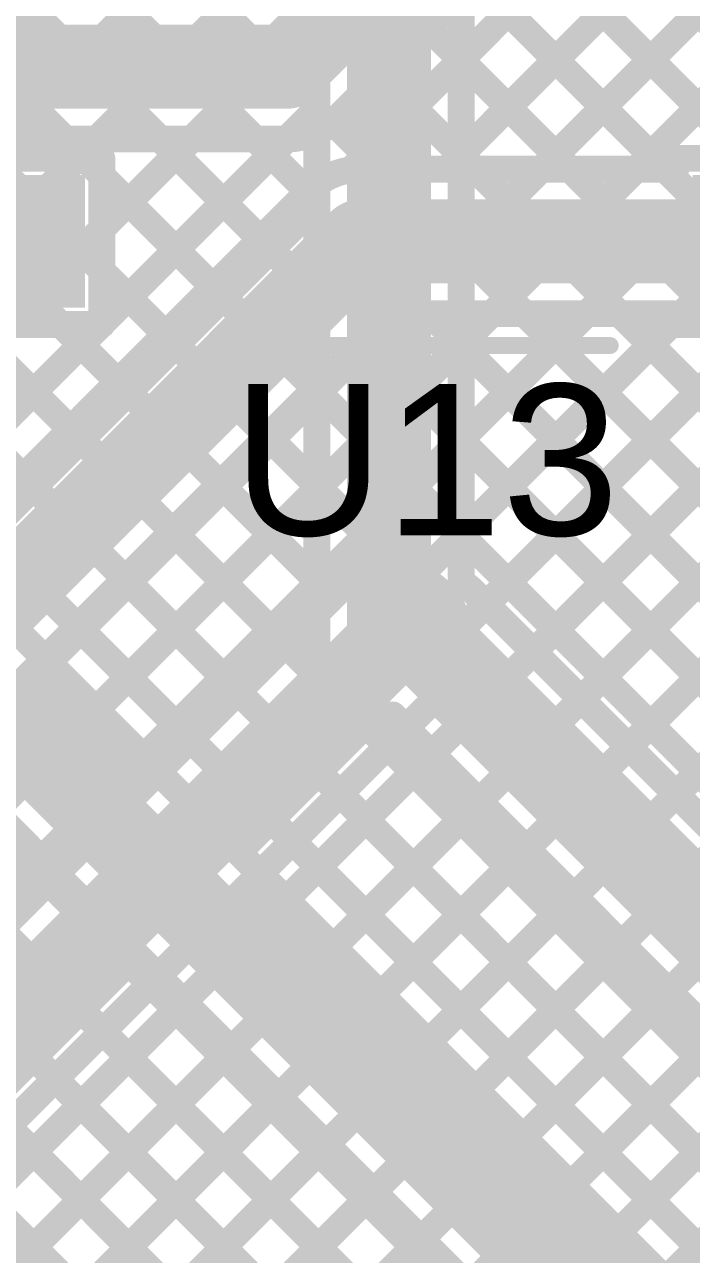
# Model space of a CAD drawing. Header units: millimetres. Extents: x -0.08 to 7.12, y -0.08 to 3.98.
# Drawn here: x 6.0469 to 6.2456, y 1.6564 to 2.0226 of the extents above; entities that cross this region are included whole.
import ezdxf

# ---------------------------------------------------------------- set-up
doc = ezdxf.new("R2010")
doc.units = ezdxf.units.MM
doc.header["$MEASUREMENT"] = 0
for name, color, linetype in [('BottomLayer', 5, 'Continuous'), ('TopLayer', 1, 'Continuous'), ('TopOverlay', 2, 'Continuous'), ('TopPaste', 8, 'Continuous'), ('TopSolder', 216, 'Continuous'), ('ViaHoleLayer', 16, 'Continuous')]:
    doc.layers.add(name, color=color, linetype=linetype)
doc.styles.add('Arial', font='', dxfattribs={"height": 0.2})
doc.styles.get('Arial').set_extended_font_data('Arial')

# ---------------------------------------------------------------- blocks, each defined once
blk = doc.blocks.new('SOP_4_2_54_27')
at = {"layer": 'TopLayer'}
for points in [[(-0.1515748, 0.06574805), (-0.0944882, 0.06574805), (-0.0944882, 0.03425195), (-0.1515748, 0.03425195)], [(0.0944882, 0.06574805), (0.1515748, 0.06574805), (0.1515748, 0.03425195), (0.0944882, 0.03425195)], [(-0.1515748, -0.03425195), (-0.0944882, -0.03425195), (-0.0944882, -0.06574805), (-0.1515748, -0.06574805)], [(0.0944882, -0.03425195), (0.1515748, -0.03425195), (0.1515748, -0.06574805), (0.0944882, -0.06574805)]]:
    blk.add_hatch(color=1, dxfattribs=at).paths.add_polyline_path(points)
at = {"layer": 'TopPaste'}
for points in [[(-0.1515748, 0.06574805), (-0.0944882, 0.06574805), (-0.0944882, 0.03425195), (-0.1515748, 0.03425195)], [(0.0944882, 0.06574805), (0.1515748, 0.06574805), (0.1515748, 0.03425195), (0.0944882, 0.03425195)], [(-0.1515748, -0.03425195), (-0.0944882, -0.03425195), (-0.0944882, -0.06574805), (-0.1515748, -0.06574805)], [(0.0944882, -0.03425195), (0.1515748, -0.03425195), (0.1515748, -0.06574805), (0.0944882, -0.06574805)]]:
    blk.add_hatch(color=8, dxfattribs=at).paths.add_polyline_path(points)
at = {"layer": 'TopSolder'}
for points in [[(-0.1555748, 0.06974805), (-0.0904882, 0.06974805), (-0.0904882, 0.03025195), (-0.1555748, 0.03025195)], [(0.0904882, 0.06974805), (0.1555748, 0.06974805), (0.1555748, 0.03025195), (0.0904882, 0.03025195)], [(-0.1555748, -0.03025195), (-0.0904882, -0.03025195), (-0.0904882, -0.06974805), (-0.1555748, -0.06974805)], [(0.0904882, -0.03025195), (0.1555748, -0.03025195), (0.1555748, -0.06974805), (0.0904882, -0.06974805)]]:
    blk.add_hatch(color=216, dxfattribs=at).paths.add_polyline_path(points)
at = {"layer": 'TopOverlay', "const_width": 0.005}
for points in [[(-0.052, 0.081), (0.066, 0.081)], [(-0.163, 0.048), (-0.163, 0.058)], [(-0.163, 0.058), (-0.158, 0.053)], [(-0.163, 0.048), (-0.158, 0.053)], [(-0.052, -0.081), (0.066, -0.081)]]:
    blk.add_lwpolyline(points, dxfattribs=at)
at = {"layer": 'TopOverlay', "const_width": 0.0025}
for points in [[(-0.05325, 0.081, 1), (-0.05075, 0.081, 1)], [(0.06475, 0.081, 1), (0.06725, 0.081, 1)], [(-0.16425, 0.058, 1), (-0.16175, 0.058, 1)], [(-0.16425, 0.058, 1), (-0.16175, 0.058, 1)], [(-0.15925, 0.053, 1), (-0.15675, 0.053, 1)], [(-0.15925, 0.053, 1), (-0.15675, 0.053, 1)], [(-0.16425, 0.048, 1), (-0.16175, 0.048, 1)], [(-0.16425, 0.048, 1), (-0.16175, 0.048, 1)], [(-0.05325, -0.081, 1), (-0.05075, -0.081, 1)], [(0.06475, -0.081, 1), (0.06725, -0.081, 1)]]:
    blk.add_lwpolyline(points, format="xyb", close=True, dxfattribs=at)

msp = doc.modelspace()

# ---------------------------------------------------------------- hatches: boundary and pattern name
at = {"layer": 'BottomLayer'}
h = msp.add_hatch(color=5, dxfattribs=at)
edge = h.paths.add_edge_path()
edge.add_arc((6.1555084, 1.8385084), 0.011811, 0, 360)
at = {"layer": 'TopLayer'}
h = msp.add_hatch(color=1, dxfattribs=at)
edge = h.paths.add_edge_path()
edge.add_arc((6.1555084, 1.8385084), 0.011811, 0, 360)
at = {"layer": 'ViaHoleLayer'}
h = msp.add_hatch(color=16, dxfattribs=at)
edge = h.paths.add_edge_path()
edge.add_arc((6.1555084, 1.8385084), 0.0059055, 0, 360)

# ---------------------------------------------------------------- linework, layer by layer
at = {"layer": 'BottomLayer'}
for points, const_width in [([(6.1770084, 1.9273368), (6.807, 2.5573284)], 0.008), ([(6.1770084, 1.8990525), (6.807, 2.5290441)], 0.008), ([(6.1770084, 1.8707682), (6.807, 2.5007598)], 0.008), ([(6.184465, 1.8499405), (6.807, 2.4724755)], 0.008), ([(6.1986072, 1.8357984), (6.807, 2.4441912)], 0.008), ([(6.2127493, 1.8216562), (6.807, 2.4159069)], 0.008), ([(6.2268915, 1.8075141), (6.807, 2.3876226)], 0.008), ([(6.2410336, 1.7933719), (6.807, 2.3593383)], 0.008), ([(6.1770084, 1.9839054), (6.4841108, 2.2910078)], 0.008), ([(6.1770084, 1.9556211), (6.5123951, 2.2910078)], 0.008), ([(6.1770084, 2.0121897), (6.4558265, 2.2910078)], 0.008), ([(5.5536635, 2.211), (6.3296635, 1.435)], 0.008), ([(5.5819478, 2.211), (6.3579478, 1.435)], 0.008), ([(5.695085, 2.211), (6.4180441, 1.4880409)], 0.008), ([(5.7233693, 2.211), (6.4314942, 1.5028751)], 0.008), ([(5.7516536, 2.211), (6.4518775, 1.5107761)], 0.008), ([(5.7799379, 2.211), (6.1340084, 1.8569295)], 0.008), ([(5.8082222, 2.211), (6.1340084, 1.8852138)], 0.008), ([(5.8365065, 2.211), (6.1340084, 1.9134981)], 0.008), ([(5.8647908, 2.211), (6.1340084, 1.9417824)], 0.008), ([(5.8930751, 2.211), (6.1340084, 1.9700667)], 0.008), ([(5.9213594, 2.211), (6.1340084, 1.998351)], 0.008), ([(6.1555084, 1.8385084), (6.1555084, 2.184811)], 0.025), ([(5.5537699, 2.1826093), (6.3013792, 1.435)], 0.008), ([(6.1340084, 1.8385084), (6.1340084, 2.184811)], 0.008), ([(6.1770084, 1.8566636), (6.1770084, 2.184811)], 0.008), ([(5.5537699, 2.154325), (6.2730949, 1.435)], 0.008), ([(5.9580548, 1.9346576), (6.1340084, 2.1106112)], 0.008), ([(6.1770084, 2.0967655), (6.807, 1.4667739)], 0.008), ([(5.9691989, 1.9175174), (6.1340084, 2.0823269)], 0.008), ([(6.1770084, 2.0684812), (6.807, 1.4384896)], 0.008), ([(5.9833411, 1.9033753), (6.1340084, 2.0540426)], 0.008), ([(6.1770084, 2.0402039), (6.7822123, 1.435)], 0.008), ([(5.9974832, 1.8892331), (6.1340084, 2.0257583)], 0.008), ([(6.1770084, 2.0119196), (6.753928, 1.435)], 0.008), ([(6.0116254, 1.875091), (6.1340084, 1.997474)], 0.008), ([(6.1770084, 1.9836353), (6.7256437, 1.435)], 0.008), ([(6.0257675, 1.8609488), (6.1340084, 1.9691897)], 0.008), ([(6.1770084, 1.955351), (6.6973594, 1.435)], 0.008), ([(6.0399097, 1.8468067), (6.1340084, 1.9409054)], 0.008), ([(5.9384998, 1.917811), (6.3906634, 1.4656474)], 0.025), ([(6.1770084, 1.9270667), (6.6690751, 1.435)], 0.008), ([(5.9638011, 1.9229153), (6.399569, 1.4871474)], 0.008), ([(6.0540518, 1.8326645), (6.1340084, 1.9126211)], 0.008), ([(6.1770084, 1.8987824), (6.6407908, 1.435)], 0.008), ([(5.9260077, 1.8952244), (6.3862321, 1.435)], 0.008), ([(5.9333955, 1.8925097), (6.3754606, 1.4504446)], 0.008), ([(6.068194, 1.8185224), (6.1340084, 1.8843368)], 0.008), ([(6.1770084, 1.8704981), (6.6125065, 1.435)], 0.008), ([(6.0823361, 1.8043802), (6.1340084, 1.8560525)], 0.008), ([(6.1806945, 1.8537111), (6.5994056, 1.435)], 0.008), ([(6.1555084, 1.8385084), (6.1555085, 1.8385083)], 0.025), ([(6.1555085, 1.8385083), (6.1654917, 1.8385083)], 0.025), ([(6.1654917, 1.8385083), (6.6486801, 1.3553199)], 0.025), ([(6.0964783, 1.7902381), (6.1359094, 1.8296692)], 0.008), ([(6.1106204, 1.7760959), (6.1518469, 1.8173224)], 0.008), ([(6.1565861, 1.8170083), (6.4627364, 1.510858)], 0.008), ([(6.1247626, 1.7619538), (6.1682016, 1.8053928)], 0.008), ([(6.1389047, 1.7478116), (6.1823437, 1.7912506)], 0.008), ([(6.1530469, 1.7336695), (6.1964859, 1.7771085)], 0.008), ([(5.8311807, 1.5532248), (6.0519305, 1.7739746)], 0.008), ([(6.167189, 1.7195273), (6.210628, 1.7629663)], 0.008), ([(5.8453229, 1.5390827), (6.0660727, 1.7598325)], 0.008), ([(6.1813312, 1.7053852), (6.2247702, 1.7488242)], 0.008), ([(5.859465, 1.5249405), (6.0802148, 1.7456903)], 0.008), ([(6.1954733, 1.691243), (6.2389123, 1.734682)], 0.008), ([(5.8736072, 1.5107984), (6.094357, 1.7315482)], 0.008), ([(5.8877493, 1.4966562), (6.1084991, 1.717406)], 0.008), ([(6.2096155, 1.6771009), (6.2530545, 1.7205399)], 0.008), ([(6.2237576, 1.6629587), (6.2671966, 1.7063977)], 0.008), ([(5.9018915, 1.4825141), (6.1226413, 1.7032639)], 0.008), ([(6.2378998, 1.6488166), (6.2813388, 1.6922556)], 0.008), ([(5.9160336, 1.4683719), (6.1367834, 1.6891217)], 0.008), ([(5.9301758, 1.4542298), (6.1509256, 1.6749796)], 0.008), ([(5.9443179, 1.4400876), (6.1650677, 1.6608374)], 0.008)]:
    msp.add_lwpolyline(points, dxfattribs=dict(at, const_width=const_width))
for points, const_width in [([(6.1320084, 2.0257583, 1), (6.1360084, 2.0257583, 1)], 0.004), ([(6.1750084, 2.0121897, 1), (6.1790084, 2.0121897, 1)], 0.004), ([(6.1750084, 2.0119196, 1), (6.1790084, 2.0119196, 1)], 0.004), ([(6.1320084, 1.998351, 1), (6.1360084, 1.998351, 1)], 0.004), ([(6.1320084, 1.997474, 1), (6.1360084, 1.997474, 1)], 0.004), ([(6.1750084, 1.9839054, 1), (6.1790084, 1.9839054, 1)], 0.004), ([(6.1750084, 1.9836353, 1), (6.1790084, 1.9836353, 1)], 0.004), ([(6.1320084, 1.9700667, 1), (6.1360084, 1.9700667, 1)], 0.004), ([(6.1320084, 1.9691897, 1), (6.1360084, 1.9691897, 1)], 0.004), ([(6.1750084, 1.9556211, 1), (6.1790084, 1.9556211, 1)], 0.004), ([(6.1750084, 1.955351, 1), (6.1790084, 1.955351, 1)], 0.004), ([(6.1320084, 1.9417824, 1), (6.1360084, 1.9417824, 1)], 0.004), ([(6.1320084, 1.9409054, 1), (6.1360084, 1.9409054, 1)], 0.004), ([(6.1750084, 1.9273368, 1), (6.1790084, 1.9273368, 1)], 0.004), ([(6.1750084, 1.9270667, 1), (6.1790084, 1.9270667, 1)], 0.004), ([(6.1320084, 1.9134981, 1), (6.1360084, 1.9134981, 1)], 0.004), ([(6.1320084, 1.9126211, 1), (6.1360084, 1.9126211, 1)], 0.004), ([(6.1750084, 1.8990525, 1), (6.1790084, 1.8990525, 1)], 0.004), ([(6.1750084, 1.8987824, 1), (6.1790084, 1.8987824, 1)], 0.004), ([(6.1320084, 1.8852138, 1), (6.1360084, 1.8852138, 1)], 0.004), ([(6.1320084, 1.8843368, 1), (6.1360084, 1.8843368, 1)], 0.004), ([(6.1750084, 1.8707682, 1), (6.1790084, 1.8707682, 1)], 0.004), ([(6.1750084, 1.8704981, 1), (6.1790084, 1.8704981, 1)], 0.004), ([(6.1320084, 1.8569295, 1), (6.1360084, 1.8569295, 1)], 0.004), ([(6.1750084, 1.8566636, 1), (6.1790084, 1.8566636, 1)], 0.004), ([(6.1750084, 1.8566636, 1), (6.1790084, 1.8566636, 1)], 0.004), ([(6.1750084, 1.8566636, 1), (6.1790084, 1.8566636, 1)], 0.004), ([(6.1320084, 1.8560525, 1), (6.1360084, 1.8560525, 1)], 0.004), ([(6.1786945, 1.8537111, 1), (6.1826945, 1.8537111, 1)], 0.004), ([(6.1786945, 1.8537111, 1), (6.1826945, 1.8537111, 1)], 0.004), ([(6.1786945, 1.8537111, 1), (6.1826945, 1.8537111, 1)], 0.004), ([(6.182465, 1.8499405, 1), (6.186465, 1.8499405, 1)], 0.004), ([(6.1492584, 1.8385084, 1), (6.1617584, 1.8385084, 1)], 0.0125), ([(6.1492584, 1.8385084, 1), (6.1617584, 1.8385084, 1)], 0.0125), ([(6.1492585, 1.8385083, 1), (6.1617585, 1.8385083, 1)], 0.0125), ([(6.1492585, 1.8385083, 1), (6.1617585, 1.8385083, 1)], 0.0125), ([(6.1592417, 1.8385083, 1), (6.1717417, 1.8385083, 1)], 0.0125), ([(6.1592417, 1.8385083, 1), (6.1717417, 1.8385083, 1)], 0.0125), ([(6.1320084, 1.8385084, 1), (6.1360084, 1.8385084, 1)], 0.004), ([(6.1320084, 1.8385084, 1), (6.1360084, 1.8385084, 1)], 0.004), ([(6.1320084, 1.8385084, 1), (6.1360084, 1.8385084, 1)], 0.004), ([(6.1320085, 1.8385084, 1), (6.1360085, 1.8385084, 1)], 0.004), ([(6.1966072, 1.8357984, 1), (6.2006072, 1.8357984, 1)], 0.004), ([(6.0520518, 1.8326645, 1), (6.0560518, 1.8326645, 1)], 0.004), ([(6.1339094, 1.8296692, 1), (6.1379094, 1.8296692, 1)], 0.004), ([(6.1383056, 1.8233056, 1), (6.1423056, 1.8233056, 1)], 0.004), ([(6.1383056, 1.8233056, 1), (6.1423056, 1.8233056, 1)], 0.004), ([(6.1383056, 1.8233056, 1), (6.1423056, 1.8233056, 1)], 0.004), ([(6.1383057, 1.8233055, 1), (6.1423057, 1.8233055, 1)], 0.004), ([(6.1383057, 1.8233055, 1), (6.1423057, 1.8233055, 1)], 0.004), ([(6.1383057, 1.8233055, 1), (6.1423057, 1.8233055, 1)], 0.004), ([(6.2107493, 1.8216562, 1), (6.2147493, 1.8216562, 1)], 0.004), ([(6.066194, 1.8185224, 1), (6.070194, 1.8185224, 1)], 0.004), ([(6.1498469, 1.8173224, 1), (6.1538469, 1.8173224, 1)], 0.004), ([(6.1535085, 1.8170084, 1), (6.1575085, 1.8170084, 1)], 0.004), ([(6.1535085, 1.8170083, 1), (6.1575085, 1.8170083, 1)], 0.004), ([(6.1535085, 1.8170083, 1), (6.1575085, 1.8170083, 1)], 0.004), ([(6.1545861, 1.8170083, 1), (6.1585861, 1.8170083, 1)], 0.004), ([(6.1662016, 1.8053928, 1), (6.1702016, 1.8053928, 1)], 0.004), ([(6.2248915, 1.8075141, 1), (6.2288915, 1.8075141, 1)], 0.004), ([(6.0803361, 1.8043802, 1), (6.0843361, 1.8043802, 1)], 0.004), ([(6.1803437, 1.7912506, 1), (6.1843437, 1.7912506, 1)], 0.004), ([(6.2390336, 1.7933719, 1), (6.2430336, 1.7933719, 1)], 0.004), ([(6.0944783, 1.7902381, 1), (6.0984783, 1.7902381, 1)], 0.004), ([(6.1086204, 1.7760959, 1), (6.1126204, 1.7760959, 1)], 0.004), ([(6.1944859, 1.7771085, 1), (6.1984859, 1.7771085, 1)], 0.004), ([(6.0499305, 1.7739746, 1), (6.0539305, 1.7739746, 1)], 0.004), ([(6.1227626, 1.7619538, 1), (6.1267626, 1.7619538, 1)], 0.004), ([(6.208628, 1.7629663, 1), (6.212628, 1.7629663, 1)], 0.004), ([(6.0640727, 1.7598325, 1), (6.0680727, 1.7598325, 1)], 0.004), ([(6.1369047, 1.7478116, 1), (6.1409047, 1.7478116, 1)], 0.004), ([(6.2227702, 1.7488242, 1), (6.2267702, 1.7488242, 1)], 0.004), ([(6.0782148, 1.7456903, 1), (6.0822148, 1.7456903, 1)], 0.004), ([(6.1510469, 1.7336695, 1), (6.1550469, 1.7336695, 1)], 0.004), ([(6.2369123, 1.734682, 1), (6.2409123, 1.734682, 1)], 0.004), ([(6.092357, 1.7315482, 1), (6.096357, 1.7315482, 1)], 0.004), ([(6.1064991, 1.717406, 1), (6.1104991, 1.717406, 1)], 0.004), ([(6.165189, 1.7195273, 1), (6.169189, 1.7195273, 1)], 0.004), ([(6.1206413, 1.7032639, 1), (6.1246413, 1.7032639, 1)], 0.004), ([(6.1793312, 1.7053852, 1), (6.1833312, 1.7053852, 1)], 0.004), ([(6.1347834, 1.6891217, 1), (6.1387834, 1.6891217, 1)], 0.004), ([(6.1934733, 1.691243, 1), (6.1974733, 1.691243, 1)], 0.004), ([(6.2076155, 1.6771009, 1), (6.2116155, 1.6771009, 1)], 0.004), ([(6.1489256, 1.6749796, 1), (6.1529256, 1.6749796, 1)], 0.004), ([(6.2217576, 1.6629587, 1), (6.2257576, 1.6629587, 1)], 0.004), ([(6.1630677, 1.6608374, 1), (6.1670677, 1.6608374, 1)], 0.004)]:
    msp.add_lwpolyline(points, format="xyb", close=True, dxfattribs=dict(at, const_width=const_width))
at = {"layer": 'BottomLayer', "const_width": 0.008}
for points in [[(6.1770084, 1.8566636, -0.0550827253062188), (6.1806945, 1.8537111)], [(6.1770084, 1.8566636, -0.0550827253062188), (6.1806945, 1.8537111)], [(6.1403056, 1.8233056, -0.198912367379658), (6.1340084, 1.8385084)], [(6.1403056, 1.8233056, -0.198912367379658), (6.1340084, 1.8385084)], [(6.1403056, 1.8233056, -0.1989118666741029), (6.1340085, 1.8385084)], [(6.1555085, 1.8170084, -0.198911866674103), (6.1403057, 1.8233055)], [(6.1555085, 1.8170083, -0.198912367379658), (6.1403057, 1.8233055)], [(6.1555085, 1.8170083, -0.198912367379658), (6.1403057, 1.8233055)]]:
    msp.add_lwpolyline(points, format="xyb", dxfattribs=at)
at = {"layer": 'TopLayer'}
for points, const_width in [([(5.9250931, 1.534), (6.807, 2.4159069)], 0.008), ([(5.9533774, 1.534), (6.807, 2.3876226)], 0.008), ([(5.9816617, 1.534), (6.807, 2.3593383)], 0.008), ([(6.009946, 1.534), (6.807, 2.331054)], 0.008), ([(6.0382303, 1.534), (6.807, 2.3027697)], 0.008), ([(6.0665146, 1.534), (6.807, 2.2744854)], 0.008), ([(6.0947989, 1.534), (6.807, 2.2462011)], 0.008), ([(6.1230832, 1.534), (6.807, 2.2179168)], 0.008), ([(6.125, 2.01), (6.173, 2.058)], 0.025), ([(6.1402028, 1.9947972), (6.1819056, 2.0365)], 0.008), ([(6.1441257, 1.979307), (6.2013187, 2.0365)], 0.008), ([(6.172603, 1.9795), (6.229603, 2.0365)], 0.008), ([(6.181309, 2.0359034), (6.2377123, 1.9795)], 0.008), ([(6.2089896, 2.0365), (6.2627415, 1.9827481)], 0.008), ([(6.2372739, 2.0365), (6.2910258, 1.9827481)], 0.008), ([(6.2008873, 1.9795), (6.2546392, 2.0332519)], 0.008), ([(6.2291716, 1.9795), (6.2829235, 2.0332519)], 0.008), ([(6.1671668, 2.0217612), (6.209428, 1.9795)], 0.008), ([(5.856, 2.01), (6.125, 2.01)], 0.025), ([(6.1530247, 2.0076191), (6.1811437, 1.9795)], 0.008), ([(6.1388251, 1.9935343), (6.1528594, 1.9795)], 0.008), ([(5.856, 1.9885), (6.125, 1.9885)], 0.008), ([(6.0590065, 1.9885), (6.0647584, 1.9827481)], 0.008), ([(6.0627139, 1.9827481), (6.0684658, 1.9885)], 0.008), ([(6.0699338, 1.9616837), (6.0967501, 1.9885)], 0.008), ([(6.0699338, 1.9333994), (6.1250344, 1.9885)], 0.008), ([(6.0872908, 1.9885), (6.1171926, 1.9585982)], 0.008), ([(6.1155751, 1.9885), (6.1313348, 1.9727404)], 0.008), ([(5.9948472, 1.9827481), (6.0699338, 1.9827481)], 0.008), ([(6.0647584, 1.9827481), (6.0699338, 1.9775727)], 0.008), ([(6.0699338, 1.9332519), (6.0699338, 1.9827481)], 0.008), ([(6.2409102, 1.9795), (6.2409102, 1.9827481)], 0.008), ([(6.2409102, 1.9827481), (6.3159968, 1.9827481)], 0.008), ([(6.0699338, 1.9775727), (6.1030505, 1.9444561)], 0.008), ([(6.147, 1.9795), (6.2409102, 1.9795)], 0.008), ([(5.8500944, 1.6915), (6.1317972, 1.9732028)], 0.008), ([(5.859, 1.67), (6.147, 1.958)], 0.025), ([(6.147, 1.958), (6.2784535, 1.958)], 0.025), ([(6.0699338, 1.9492884), (6.0889083, 1.9303139)], 0.008), ([(5.8280344, 1.6915), (6.0697863, 1.9332519)], 0.008), ([(5.8799056, 1.6605), (6.1559056, 1.9365)], 0.008), ([(5.8818873, 1.6605), (6.1578873, 1.9365)], 0.008), ([(5.8968088, 1.534), (6.2960607, 1.9332519)], 0.008), ([(5.9101716, 1.6605), (6.1861716, 1.9365)], 0.008), ([(5.9384559, 1.6605), (6.2144559, 1.9365)], 0.008), ([(5.9948472, 1.9332519), (6.0699338, 1.9332519)], 0.008), ([(6.0011174, 1.9332519), (6.0464819, 1.8878875)], 0.008), ([(6.0294017, 1.9332519), (6.060624, 1.9020296)], 0.008), ([(6.057686, 1.9332519), (6.0747662, 1.9161718)], 0.008), ([(6.1559056, 1.9365), (6.2409102, 1.9365)], 0.008), ([(6.1643476, 1.8581074), (6.2409102, 1.93467)], 0.008), ([(6.1675751, 1.9365), (6.6690751, 1.435)], 0.008), ([(6.1766943, 1.8421698), (6.2677764, 1.9332519)], 0.008), ([(6.1958594, 1.9365), (6.6973594, 1.435)], 0.008), ([(6.2241437, 1.9365), (6.7256437, 1.435)], 0.008), ([(6.2409102, 1.9332519), (6.2409102, 1.9365)], 0.008), ([(6.2409102, 1.9332519), (6.3159968, 1.9332519)], 0.008), ([(6.1475982, 1.9281926), (6.6407908, 1.435)], 0.008), ([(6.1334561, 1.9140505), (6.5115065, 1.536)], 0.008), ([(6.1193139, 1.8999083), (6.1596083, 1.8596139)], 0.008), ([(6.1051718, 1.8857662), (6.1387662, 1.8521718)], 0.008), ([(6.0910296, 1.871624), (6.124624, 1.8380296)], 0.008), ([(6.0768875, 1.8574819), (6.1104819, 1.8238875)], 0.008), ([(5.9470944, 1.6605), (6.1403056, 1.8537112)], 0.008), ([(5.956, 1.639), (6.1555084, 1.8385084)], 0.025), ([(6.0627453, 1.8433397), (6.0963397, 1.8097453)], 0.008), ([(6.1766139, 1.8426083), (6.4832222, 1.536)], 0.008), ([(6.0486032, 1.8291976), (6.0821976, 1.7956032)], 0.008), ([(5.9712028, 1.6237972), (6.1707112, 1.8233056)], 0.008), ([(6.1691718, 1.8217662), (6.4549379, 1.536)], 0.008), ([(6.034461, 1.8150554), (6.0680554, 1.781461)], 0.008), ([(6.1550296, 1.807624), (6.4266536, 1.536)], 0.008), ([(6.0203189, 1.8009133), (6.0539133, 1.7673189)], 0.008), ([(6.1408875, 1.7934819), (6.3983693, 1.536)], 0.008), ([(6.1267453, 1.7793397), (6.370085, 1.536)], 0.008), ([(6.1126032, 1.7651976), (6.3418007, 1.536)], 0.008), ([(6.098461, 1.7510554), (6.3135164, 1.536)], 0.008), ([(6.0843189, 1.7369133), (6.2852321, 1.536)], 0.008), ([(6.0701767, 1.7227711), (6.278, 1.5149478)], 0.008), ([(6.0560346, 1.708629), (6.2306635, 1.534)], 0.008), ([(6.0418924, 1.6944868), (6.2023792, 1.534)], 0.008), ([(6.0277503, 1.6803447), (6.1727479, 1.535347)], 0.008)]:
    msp.add_lwpolyline(points, dxfattribs=dict(at, const_width=const_width))
for points, const_width in [([(6.1651668, 2.0217612, 1), (6.1691668, 2.0217612, 1)], 0.004), ([(6.11875, 2.01, 1), (6.13125, 2.01, 1)], 0.0125), ([(6.11875, 2.01, 1), (6.13125, 2.01, 1)], 0.0125), ([(6.1510247, 2.0076191, 1), (6.1550247, 2.0076191, 1)], 0.004), ([(6.1368251, 1.9935343, 1), (6.1408251, 1.9935343, 1)], 0.004), ([(6.1382028, 1.9947972, 1), (6.1422028, 1.9947972, 1)], 0.004), ([(6.1382028, 1.9947972, 1), (6.1422028, 1.9947972, 1)], 0.004), ([(6.1382028, 1.9947972, 1), (6.1422028, 1.9947972, 1)], 0.004), ([(6.0570065, 1.9885, 1), (6.0610065, 1.9885, 1)], 0.004), ([(6.0664658, 1.9885, 1), (6.0704658, 1.9885, 1)], 0.004), ([(6.0852908, 1.9885, 1), (6.0892908, 1.9885, 1)], 0.004), ([(6.0947501, 1.9885, 1), (6.0987501, 1.9885, 1)], 0.004), ([(6.1135751, 1.9885, 1), (6.1175751, 1.9885, 1)], 0.004), ([(6.123, 1.9885, 1), (6.127, 1.9885, 1)], 0.004), ([(6.123, 1.9885, 1), (6.127, 1.9885, 1)], 0.004), ([(6.123, 1.9885, 1), (6.127, 1.9885, 1)], 0.004), ([(6.1230344, 1.9885, 1), (6.1270344, 1.9885, 1)], 0.004), ([(6.0607139, 1.9827481, 1), (6.0647139, 1.9827481, 1)], 0.004), ([(6.0627584, 1.9827481, 1), (6.0667584, 1.9827481, 1)], 0.004), ([(6.0627584, 1.9827481, 1), (6.0667584, 1.9827481, 1)], 0.004), ([(6.0679338, 1.9827481, 1), (6.0719338, 1.9827481, 1)], 0.004), ([(6.0679338, 1.9827481, 1), (6.0719338, 1.9827481, 1)], 0.004), ([(6.2389102, 1.9827481, 1), (6.2429102, 1.9827481, 1)], 0.004), ([(6.2389102, 1.9827481, 1), (6.2429102, 1.9827481, 1)], 0.004), ([(6.0679338, 1.9775727, 1), (6.0719338, 1.9775727, 1)], 0.004), ([(6.0679338, 1.9775727, 1), (6.0719338, 1.9775727, 1)], 0.004), ([(6.1421257, 1.979307, 1), (6.1461257, 1.979307, 1)], 0.004), ([(6.145, 1.9795, 1), (6.149, 1.9795, 1)], 0.004), ([(6.145, 1.9795, 1), (6.149, 1.9795, 1)], 0.004), ([(6.145, 1.9795, 1), (6.149, 1.9795, 1)], 0.004), ([(6.1508594, 1.9795, 1), (6.1548594, 1.9795, 1)], 0.004), ([(6.170603, 1.9795, 1), (6.174603, 1.9795, 1)], 0.004), ([(6.1791437, 1.9795, 1), (6.1831437, 1.9795, 1)], 0.004), ([(6.1988873, 1.9795, 1), (6.2028873, 1.9795, 1)], 0.004), ([(6.207428, 1.9795, 1), (6.211428, 1.9795, 1)], 0.004), ([(6.2271716, 1.9795, 1), (6.2311716, 1.9795, 1)], 0.004), ([(6.2357123, 1.9795, 1), (6.2397123, 1.9795, 1)], 0.004), ([(6.2389102, 1.9795, 1), (6.2429102, 1.9795, 1)], 0.004), ([(6.2389102, 1.9795, 1), (6.2429102, 1.9795, 1)], 0.004), ([(6.1293348, 1.9727404, 1), (6.1333348, 1.9727404, 1)], 0.004), ([(6.1297972, 1.9732028, 1), (6.1337972, 1.9732028, 1)], 0.004), ([(6.1297972, 1.9732028, 1), (6.1337972, 1.9732028, 1)], 0.004), ([(6.1297972, 1.9732028, 1), (6.1337972, 1.9732028, 1)], 0.004), ([(6.14075, 1.958, 1), (6.15325, 1.958, 1)], 0.0125), ([(6.14075, 1.958, 1), (6.15325, 1.958, 1)], 0.0125), ([(6.0679338, 1.9616837, 1), (6.0719338, 1.9616837, 1)], 0.004), ([(6.1151926, 1.9585982, 1), (6.1191926, 1.9585982, 1)], 0.004), ([(6.0679338, 1.9492884, 1), (6.0719338, 1.9492884, 1)], 0.004), ([(6.1010505, 1.9444561, 1), (6.1050505, 1.9444561, 1)], 0.004), ([(6.055686, 1.9332519, 1), (6.059686, 1.9332519, 1)], 0.004), ([(6.0677863, 1.9332519, 1), (6.0717863, 1.9332519, 1)], 0.004), ([(6.0679338, 1.9333994, 1), (6.0719338, 1.9333994, 1)], 0.004), ([(6.0679338, 1.9332519, 1), (6.0719338, 1.9332519, 1)], 0.004), ([(6.0679338, 1.9332519, 1), (6.0719338, 1.9332519, 1)], 0.004), ([(6.1539056, 1.9365, 1), (6.1579056, 1.9365, 1)], 0.004), ([(6.1539056, 1.9365, 1), (6.1579056, 1.9365, 1)], 0.004), ([(6.1558873, 1.9365, 1), (6.1598873, 1.9365, 1)], 0.004), ([(6.1655751, 1.9365, 1), (6.1695751, 1.9365, 1)], 0.004), ([(6.1841716, 1.9365, 1), (6.1881716, 1.9365, 1)], 0.004), ([(6.1938594, 1.9365, 1), (6.1978594, 1.9365, 1)], 0.004), ([(6.2124559, 1.9365, 1), (6.2164559, 1.9365, 1)], 0.004), ([(6.2221437, 1.9365, 1), (6.2261437, 1.9365, 1)], 0.004), ([(6.2389102, 1.9365, 1), (6.2429102, 1.9365, 1)], 0.004), ([(6.2389102, 1.9365, 1), (6.2429102, 1.9365, 1)], 0.004), ([(6.2389102, 1.93467, 1), (6.2429102, 1.93467, 1)], 0.004), ([(6.2389102, 1.9332519, 1), (6.2429102, 1.9332519, 1)], 0.004), ([(6.2389102, 1.9332519, 1), (6.2429102, 1.9332519, 1)], 0.004), ([(6.0869083, 1.9303139, 1), (6.0909083, 1.9303139, 1)], 0.004), ([(6.1455982, 1.9281926, 1), (6.1495982, 1.9281926, 1)], 0.004), ([(6.0727662, 1.9161718, 1), (6.0767662, 1.9161718, 1)], 0.004), ([(6.1314561, 1.9140505, 1), (6.1354561, 1.9140505, 1)], 0.004), ([(6.058624, 1.9020296, 1), (6.062624, 1.9020296, 1)], 0.004), ([(6.1173139, 1.8999083, 1), (6.1213139, 1.8999083, 1)], 0.004), ([(6.0444819, 1.8878875, 1), (6.0484819, 1.8878875, 1)], 0.004), ([(6.1031718, 1.8857662, 1), (6.1071718, 1.8857662, 1)], 0.004), ([(6.0890296, 1.871624, 1), (6.0930296, 1.871624, 1)], 0.004), ([(6.0748875, 1.8574819, 1), (6.0788875, 1.8574819, 1)], 0.004), ([(6.1576083, 1.8596139, 1), (6.1616083, 1.8596139, 1)], 0.004), ([(6.1623476, 1.8581074, 1), (6.1663476, 1.8581074, 1)], 0.004), ([(6.1383056, 1.8537112, 1), (6.1423056, 1.8537112, 1)], 0.004), ([(6.1383056, 1.8537112, 1), (6.1423056, 1.8537112, 1)], 0.004), ([(6.1367662, 1.8521718, 1), (6.1407662, 1.8521718, 1)], 0.004), ([(6.1492584, 1.8385084, 1), (6.1617584, 1.8385084, 1)], 0.0125), ([(6.0607453, 1.8433397, 1), (6.0647453, 1.8433397, 1)], 0.004), ([(6.1746139, 1.8426083, 1), (6.1786139, 1.8426083, 1)], 0.004), ([(6.1746943, 1.8421698, 1), (6.1786943, 1.8421698, 1)], 0.004), ([(6.122624, 1.8380296, 1), (6.126624, 1.8380296, 1)], 0.004), ([(6.1750084, 1.8385084, 1), (6.1790084, 1.8385084, 1)], 0.004), ([(6.1750084, 1.8385084, 1), (6.1790084, 1.8385084, 1)], 0.004), ([(6.0466032, 1.8291976, 1), (6.0506032, 1.8291976, 1)], 0.004), ([(6.1084819, 1.8238875, 1), (6.1124819, 1.8238875, 1)], 0.004), ([(6.1671718, 1.8217662, 1), (6.1711718, 1.8217662, 1)], 0.004), ([(6.1687112, 1.8233056, 1), (6.1727112, 1.8233056, 1)], 0.004), ([(6.1687112, 1.8233056, 1), (6.1727112, 1.8233056, 1)], 0.004), ([(6.0943397, 1.8097453, 1), (6.0983397, 1.8097453, 1)], 0.004), ([(6.1530296, 1.807624, 1), (6.1570296, 1.807624, 1)], 0.004), ([(6.0801976, 1.7956032, 1), (6.0841976, 1.7956032, 1)], 0.004), ([(6.1388875, 1.7934819, 1), (6.1428875, 1.7934819, 1)], 0.004), ([(6.0660554, 1.781461, 1), (6.0700554, 1.781461, 1)], 0.004), ([(6.1247453, 1.7793397, 1), (6.1287453, 1.7793397, 1)], 0.004), ([(6.0519133, 1.7673189, 1), (6.0559133, 1.7673189, 1)], 0.004), ([(6.1106032, 1.7651976, 1), (6.1146032, 1.7651976, 1)], 0.004), ([(6.096461, 1.7510554, 1), (6.100461, 1.7510554, 1)], 0.004), ([(6.0823189, 1.7369133, 1), (6.0863189, 1.7369133, 1)], 0.004), ([(6.0681767, 1.7227711, 1), (6.0721767, 1.7227711, 1)], 0.004), ([(6.0540346, 1.708629, 1), (6.0580346, 1.708629, 1)], 0.004)]:
    msp.add_lwpolyline(points, format="xyb", close=True, dxfattribs=dict(at, const_width=const_width))
at = {"layer": 'TopLayer', "const_width": 0.008}
for points in [[(6.1402028, 1.9947972, -0.198912367379658), (6.125, 1.9885)], [(6.1402028, 1.9947972, -0.198912367379658), (6.125, 1.9885)], [(6.1317972, 1.9732028, -0.198912367379658), (6.147, 1.9795)], [(6.1317972, 1.9732028, -0.198912367379658), (6.147, 1.9795)], [(6.1403056, 1.8537112, -0.6681786379192989), (6.1770084, 1.8385084)], [(6.1770084, 1.8385084, -0.198912367379658), (6.1707112, 1.8233056)]]:
    msp.add_lwpolyline(points, format="xyb", dxfattribs=at)

# ---------------------------------------------------------------- block references
msp.add_blockref('SOP_4_2_54_27', (6.155422, 2.008))

# ---------------------------------------------------------------- texts
at = {"layer": 'TopOverlay', "style": 'Arial'}
msp.add_text('U13', height=0.045, dxfattribs=at).set_placement((6.1087682, 1.8705073))

doc.saveas('drawing.dxf')
